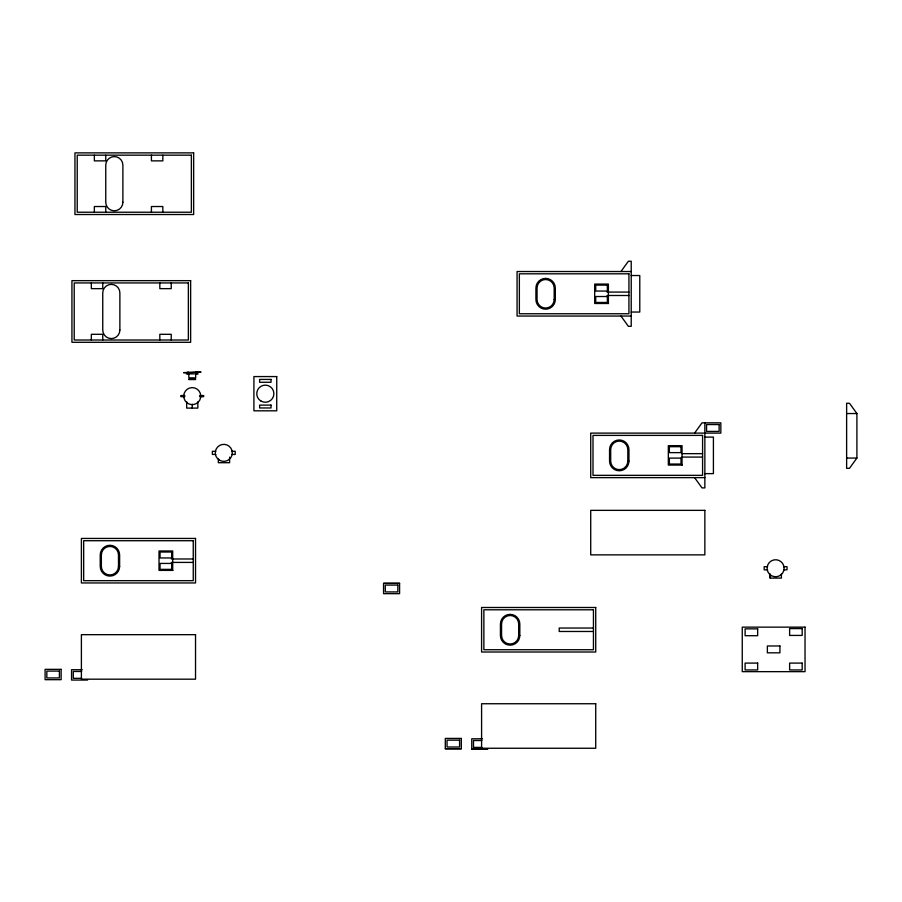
<?xml version="1.0" encoding="UTF-8"?>
<svg xmlns="http://www.w3.org/2000/svg" width="902" height="902" viewBox="0 0 902 902"><rect width="100%" height="100%" fill="white"/><g stroke="black" fill="none" stroke-linecap="round" stroke-linejoin="round"><path stroke-width="1.35" d="M620.948 271.525L628.367 261.253L631.22 261.253L631.22 326.321L628.367 326.321L620.948 316.05M694.585 433.107L702.004 422.835L720.845 422.835L720.845 433.107L590.72 433.107L590.72 477.632L704.857 477.632M856.9 458.058L849.481 468.33L846.628 468.33L846.628 403.273L849.481 403.273L856.9 413.544L856.9 458.058L846.628 458.058M631.22 271.525L517.072 271.525L517.072 316.05L631.22 316.05M631.22 275.527L639.777 275.527L639.777 312.047L631.22 312.047M607.023 292.079L628.931 292.079M607.023 295.495L628.931 295.495M608.557 303.489L594.689 303.489L594.689 284.085L608.388 284.085L608.388 303.489M186.274 373.856L198.226 373.856M188.89 378.987L195.61 378.987M188.89 379.562L195.61 379.562M184.865 395.538L180.828 395.538L180.828 396.677L184.865 396.677M199.635 395.538L203.66 395.538L203.66 396.677L199.635 396.677M846.628 413.544L856.9 413.544M704.857 437.109L713.414 437.109L713.414 473.629L704.857 473.629M215.803 451.293L212.376 451.293L212.376 454.439L215.803 454.439M231.78 451.293L235.208 451.293L235.208 454.439L231.78 454.439M682.036 453.661L702.579 453.661M682.036 457.077L702.579 457.077M682.194 465.071L668.337 465.071L668.337 445.667L682.036 445.667L682.036 465.071M171.335 558.981L193.254 558.981M171.335 562.408L193.254 562.408M767.613 566.67L764.186 566.67L764.186 569.816L767.613 569.816M783.59 566.67L787.018 566.67L787.018 569.816L783.59 569.816M172.868 570.391L159.011 570.391L159.011 550.987L172.699 550.987L172.699 570.391M399.586 583.335L383.553 583.335L383.553 593.663L399.586 593.663L399.586 583.335L383.575 583.368M593.448 628.04L559.206 628.04L559.206 631.468L593.448 631.468M82.251 669.724L71.562 669.724L71.562 680.052L87.595 680.052M81.665 671.471L73.299 671.471L73.299 678.315L81.665 678.315M482.446 738.794L471.757 738.794L471.757 749.122L487.79 749.122L471.78 749.1M481.871 740.531L473.494 740.531L473.494 747.386L481.871 747.386M445.329 748.716L461.305 748.716M694.585 477.632L702.004 487.903L704.857 487.903L704.857 422.835M781.414 573.954L781.425 578.092L770.139 578.092L770.15 573.954L770.229 578.092M229.615 457.19L229.604 462.703L218.329 462.703L218.419 458.566M200.808 395.538L200.808 396.677M197.842 401.751L197.842 408.099L186.658 408.099L186.658 401.751M197.098 372.143L197.098 373.856M195.959 372.143L195.959 373.856M195.678 373.856L195.678 377.848L188.822 377.848L188.822 373.856M192.25 404.288L192.25 408.099M188.541 372.143L188.541 373.856M187.402 372.143L187.402 373.856M183.692 395.538L183.692 396.677M171.233 282.935L171.233 288.651L159.823 288.651L159.823 282.935M171.233 340.009L171.233 334.304L159.823 334.304L159.823 340.009M162.834 155.167L162.834 160.872L151.423 160.872L151.423 155.167M162.834 212.229L162.834 206.524L151.423 206.524L151.423 212.229M105.759 155.167L105.759 160.872L94.349 160.872L94.349 155.167M105.759 212.229L105.759 206.524L94.349 206.524L94.349 212.229M102.749 282.935L102.749 288.651L91.339 288.651L91.339 282.935M102.749 340.009L102.749 334.304L91.339 334.304L91.339 340.009M193.648 152.878L74.945 152.878L74.945 214.518L193.648 214.518L193.648 152.878M191.371 155.167L77.222 155.167L77.222 212.229L191.371 212.229L191.371 155.167M628.931 273.813L519.36 273.813L519.36 313.761L628.931 313.761L628.931 273.813M190.638 280.657L71.934 280.657L71.934 342.298L190.638 342.298L190.638 280.657M188.36 282.935L74.212 282.935L74.212 340.009L188.36 340.009L188.36 282.935M607.362 285.111L595.715 285.111L595.715 291.053L607.362 291.053L607.362 285.111M607.362 296.521L595.715 296.521L595.715 302.463L607.362 302.463L607.362 296.521M200.808 372.143L183.692 372.65L200.808 372.143M276.734 376.574L253.913 376.574L253.913 410.816L276.734 410.816L276.734 376.574M271.028 379.426L259.618 379.426L259.618 382.279L271.028 382.279L271.028 379.426M271.028 405.111L259.618 405.111L259.618 407.963L271.028 407.963L271.028 405.111M719.131 424.549L706.57 424.549L706.57 431.404L719.131 431.404L719.131 424.549M702.579 435.395L592.997 435.395L592.997 475.343L702.579 475.343L702.579 435.395M680.999 446.693L669.363 446.693L669.363 452.635L680.999 452.635L680.999 446.693M680.999 458.103L669.363 458.103L669.363 464.045L680.999 464.045L680.999 458.103M704.857 510.352L590.72 510.352L590.72 554.865L704.857 554.865L704.857 510.352M195.531 538.438L81.394 538.438L81.394 582.951L195.531 582.951L195.531 538.438M193.254 540.715L83.672 540.715L83.672 580.663L193.254 580.663L193.254 540.715M171.673 552.013L160.037 552.013L160.037 557.955L171.673 557.955L171.673 552.013M171.673 563.434L160.037 563.434L160.037 569.365L171.673 569.365L171.673 563.434M397.85 585.082L385.289 585.082L385.289 591.926L397.85 591.926L397.85 585.082M595.726 607.497L481.589 607.497L481.589 652.011L595.726 652.011L595.726 607.497M593.448 609.786L483.867 609.786L483.867 649.733L593.448 649.733L593.448 609.786M805.035 627.138L742.256 627.138L742.256 671.652L805.035 671.652L805.035 627.138M802.182 628.581L789.622 628.581L789.622 635.425L802.182 635.425L802.182 628.581M757.657 628.852L745.108 628.852L745.108 635.707L757.657 635.707L757.657 628.852M195.531 634.67L81.394 634.67L81.394 679.183L195.531 679.183L195.531 634.67M779.926 645.979L767.365 645.979L767.365 652.822L779.926 652.822L779.926 645.979M757.657 663.094L745.108 663.094L745.108 669.949L757.657 669.949L757.657 663.094M802.182 663.094L789.622 663.094L789.622 669.949L802.182 669.949L802.182 663.094M61.133 669.352L45.1 669.352L45.1 679.68L61.133 679.68L61.133 669.352M59.397 671.088L46.836 671.088L46.836 677.943L59.397 677.943L59.397 671.088M595.726 703.74L481.589 703.74L481.589 748.254L595.726 748.254L595.726 703.74M461.328 738.422L445.295 738.422L445.295 748.739L461.328 748.739L461.328 738.422M459.592 740.159L447.042 740.159L447.042 747.003L459.592 747.003L459.592 740.159M628.953 461.08L628.953 449.658A9.696 9.696 0 0 0 619.257 439.962A9.696 9.696 0 0 0 609.549 449.658L609.549 461.08A9.696 9.696 0 0 0 619.257 470.776A9.696 9.696 0 0 0 628.953 461.08M627.815 461.08L627.815 449.658A8.558 8.558 0 0 0 619.257 441.101A8.558 8.558 0 0 0 610.688 449.658L610.688 461.08A8.558 8.558 0 0 0 619.257 469.638A8.558 8.558 0 0 0 627.815 461.08M555.316 299.498L555.316 288.076A9.696 9.696 0 0 0 545.609 278.38A9.696 9.696 0 0 0 535.912 288.076L535.912 299.498A9.696 9.696 0 0 0 545.609 309.194A9.696 9.696 0 0 0 555.316 299.498M554.178 299.498L554.178 288.076A8.558 8.558 0 0 0 545.609 279.519A8.558 8.558 0 0 0 537.051 288.076L537.051 299.498A8.558 8.558 0 0 0 545.609 308.056A8.558 8.558 0 0 0 554.178 299.498M519.823 635.459L519.823 624.049A9.696 9.696 0 0 0 510.126 614.352A9.696 9.696 0 0 0 500.418 624.049L500.418 635.459A9.696 9.696 0 0 0 510.126 645.167A9.696 9.696 0 0 0 519.823 635.459M518.684 635.459L518.684 624.049A8.558 8.558 0 0 0 510.126 615.491A8.558 8.558 0 0 0 501.568 624.049L501.568 635.459A8.558 8.558 0 0 0 510.126 644.028A8.558 8.558 0 0 0 518.684 635.459M122.886 202.24L122.886 165.145A8.558 8.558 0 0 0 114.329 156.587A8.558 8.558 0 0 0 105.759 165.145L105.759 202.24A8.558 8.558 0 0 0 114.329 210.809A8.558 8.558 0 0 0 122.886 202.24M119.876 330.019L119.876 292.925A8.558 8.558 0 0 0 111.307 284.367A8.558 8.558 0 0 0 102.749 292.925L102.749 330.019A8.558 8.558 0 0 0 111.307 338.588A8.558 8.558 0 0 0 119.876 330.019M119.628 566.4L119.628 554.989A9.696 9.696 0 0 0 109.931 545.282A9.696 9.696 0 0 0 100.223 554.989L100.223 566.4A9.696 9.696 0 0 0 109.931 576.096A9.696 9.696 0 0 0 119.628 566.4M118.489 566.4L118.489 554.989A8.558 8.558 0 0 0 109.931 546.42A8.558 8.558 0 0 0 101.362 554.989L101.362 566.4A8.558 8.558 0 0 0 109.931 574.957A8.558 8.558 0 0 0 118.489 566.4M186.646 402.506A8.501 8.501 0 0 0 200.594 397.771A8.501 8.501 0 0 0 189.51 388.063A8.501 8.501 0 0 0 186.646 402.506M261.039 401.108A8.558 8.558 0 0 0 273.881 393.7A8.558 8.558 0 0 0 261.039 386.281A8.558 8.558 0 0 0 261.039 401.108M771.345 575.611A8.501 8.501 0 0 0 784.109 568.249A8.501 8.501 0 0 0 771.345 560.886A8.501 8.501 0 0 0 771.345 575.611M219.536 460.223A8.501 8.501 0 0 0 232.299 452.86A8.501 8.501 0 0 0 219.536 445.498A8.501 8.501 0 0 0 219.536 460.223"/></g></svg>
